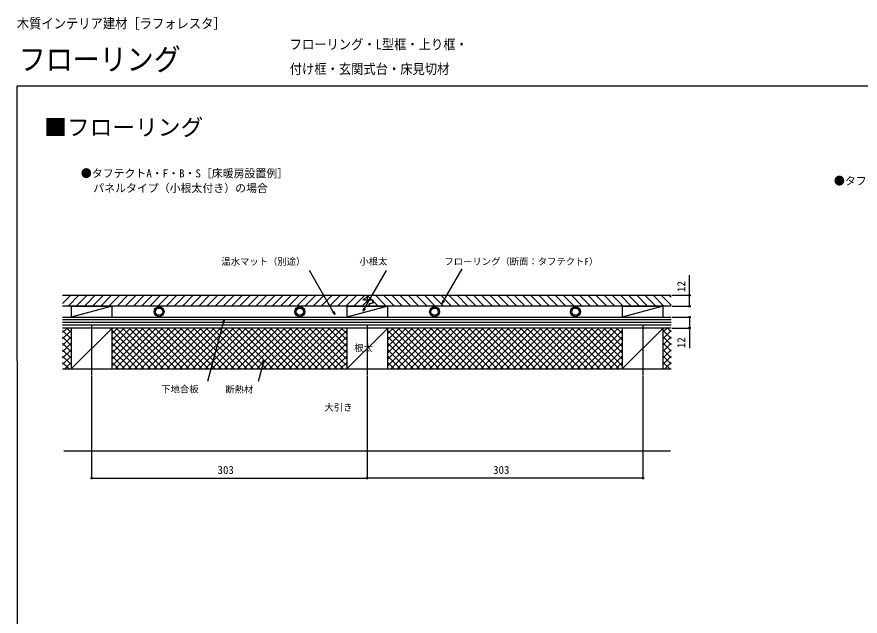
# Model space of a CAD drawing. Units: millimetres, scale not verified. Extents: x -700 to 700, y -1059 to 1057.
# Drawn here: x -700 to 227, y 398 to 1057 of the extents above; entities that cross this region are included whole.
import ezdxf
from ezdxf.enums import TextEntityAlignment as Align

# ---------------------------------------------------------------- set-up
doc = ezdxf.new("R2010")
doc.units = ezdxf.units.MM
doc.header["$LTSCALE"] = 4
for name, color, linetype in [('0-1_USER1', 3, 'Continuous'), ('0-3_YKK_13', 4, 'Continuous'), ('0-4_YKK_D', 6, 'Continuous'), ('0-5_YKK_ZWAK', 7, 'Continuous')]:
    doc.layers.add(name, color=color, linetype=linetype)
doc.styles.add('ＭＳ ゴシック', font='')
doc.styles.get('ＭＳ ゴシック').set_extended_font_data('MS Gothic')

msp = doc.modelspace()

# ---------------------------------------------------------------- linework, layer by layer
at = {"layer": '0-3_YKK_13'}
for p, q in [((-649.655, 750.601), (-315.678, 750.601)), ((-649.655, 741.621), (-640.674, 750.601)), ((-643.694, 738.601), (-631.694, 750.601)), ((-634.714, 738.601), (-622.714, 750.601)), ((-625.734, 738.601), (-613.734, 750.601)), ((-616.753, 738.601), (-604.753, 750.601)), ((-607.773, 738.601), (-595.773, 750.601)), ((-598.793, 738.601), (-586.793, 750.601)), ((-589.813, 738.601), (-577.813, 750.601)), ((-580.832, 738.601), (-568.832, 750.601)), ((-571.852, 738.601), (-559.852, 750.601)), ((-562.872, 738.601), (-550.872, 750.601)), ((-553.892, 738.601), (-541.892, 750.601)), ((-544.911, 738.601), (-532.911, 750.601)), ((-535.931, 738.601), (-523.931, 750.601)), ((-526.951, 738.601), (-514.951, 750.601)), ((-517.971, 738.601), (-505.971, 750.601)), ((-508.99, 738.601), (-496.99, 750.601)), ((-500.01, 738.601), (-488.01, 750.601)), ((-491.03, 738.601), (-479.03, 750.601)), ((-482.049, 738.601), (-470.049, 750.601)), ((-473.069, 738.601), (-461.069, 750.601)), ((-464.089, 738.601), (-452.089, 750.601)), ((-455.109, 738.601), (-443.109, 750.601)), ((-446.128, 738.601), (-434.128, 750.601)), ((-437.148, 738.601), (-425.148, 750.601)), ((-428.168, 738.601), (-416.168, 750.601)), ((-419.188, 738.601), (-407.188, 750.601)), ((-410.207, 738.601), (-398.207, 750.601)), ((-401.227, 738.601), (-389.227, 750.601)), ((-392.247, 738.601), (-380.247, 750.601)), ((-383.267, 738.601), (-371.267, 750.601)), ((-374.286, 738.601), (-362.286, 750.601)), ((-365.306, 738.601), (-353.306, 750.601)), ((-356.326, 738.601), (-344.326, 750.601)), ((-347.346, 738.601), (-335.346, 750.601)), ((-338.365, 738.601), (-326.365, 750.601)), ((-329.385, 738.601), (-317.385, 750.601)), ((-320.405, 738.601), (-313.905, 745.101)), ((-314.818, 748.586), (-318.948, 746.201)), ((-318.948, 745.101), (-318.948, 746.201)), ((-315.648, 750.601), (-314.778, 749.732)), ((-314.818, 748.602), (-314.778, 749.732)), ((-314.448, 745.101), (-314.748, 744.801)), ((-314.669, 746.801), (-312.244, 745.401)), ((-309.248, 745.101), (-314.448, 745.101)), ((-309.578, 745.401), (-314.343, 750.166)), ((-313.878, 750.601), (19.523, 750.601)), ((-308.278, 745.401), (-312.244, 745.401)), ((-308.278, 741.851), (-311.814, 741.225)), ((-309.248, 745.101), (-308.748, 744.601)), ((-308.748, 742.401), (-308.748, 744.601)), ((-308.278, 741.851), (-308.278, 745.401)), ((-302.778, 738.601), (-308.278, 744.101)), ((-293.798, 738.601), (-305.798, 750.601)), ((-284.818, 738.601), (-296.818, 750.601)), ((-275.837, 738.601), (-287.837, 750.601)), ((-266.857, 738.601), (-278.857, 750.601)), ((-257.877, 738.601), (-269.877, 750.601)), ((-248.897, 738.601), (-260.897, 750.601)), ((-239.916, 738.601), (-251.916, 750.601)), ((-230.936, 738.601), (-242.936, 750.601)), ((-221.956, 738.601), (-233.956, 750.601)), ((-212.976, 738.601), (-224.976, 750.601)), ((-203.995, 738.601), (-215.995, 750.601)), ((-195.015, 738.601), (-207.015, 750.601)), ((-186.035, 738.601), (-198.035, 750.601)), ((-177.055, 738.601), (-189.055, 750.601)), ((-168.074, 738.601), (-180.074, 750.601)), ((-159.094, 738.601), (-171.094, 750.601)), ((-150.114, 738.601), (-162.114, 750.601)), ((-141.134, 738.601), (-153.134, 750.601)), ((-132.153, 738.601), (-144.153, 750.601)), ((-123.173, 738.601), (-135.173, 750.601)), ((-114.193, 738.601), (-126.193, 750.601)), ((-105.212, 738.601), (-117.212, 750.601)), ((-96.232, 738.601), (-108.232, 750.601)), ((-87.252, 738.601), (-99.252, 750.601)), ((-78.272, 738.601), (-90.272, 750.601)), ((-69.291, 738.601), (-81.291, 750.601)), ((-60.311, 738.601), (-72.311, 750.601)), ((-51.331, 738.601), (-63.331, 750.601)), ((-42.351, 738.601), (-54.351, 750.601)), ((-33.37, 738.601), (-45.37, 750.601)), ((-24.39, 738.601), (-36.39, 750.601)), ((-15.41, 738.601), (-27.41, 750.601)), ((-6.43, 738.601), (-18.43, 750.601)), ((2.551, 738.601), (-9.449, 750.601)), ((11.531, 738.601), (-0.469, 750.601)), ((19.523, 739.589), (8.511, 750.601)), ((19.523, 748.57), (17.491, 750.601)), ((-317.778, 738.601), (-649.655, 738.601)), ((-640.278, 738.601), (-640.278, 726.601)), ((-595.278, 738.601), (-640.278, 726.601)), ((-640.278, 738.601), (-595.278, 738.601)), ((-595.278, 726.601), (-595.278, 738.601)), ((-337.278, 738.601), (-337.278, 726.601)), ((-292.278, 738.601), (-337.278, 726.601)), ((-337.278, 738.601), (-292.278, 738.601)), ((19.523, 738.601), (-316.778, 738.601)), ((-312.748, 739.101), (-313.248, 738.601)), ((-312.748, 739.101), (-312.748, 741.201)), ((-311.814, 741.225), (-312.278, 740.597)), ((-312.278, 739.071), (-312.278, 740.597)), ((-311.758, 738.601), (-312.278, 739.121)), ((-312.278, 739.071), (-311.808, 738.601)), ((-292.278, 726.601), (-292.278, 738.601)), ((-34.278, 738.601), (-34.278, 726.601)), ((10.722, 738.601), (-34.278, 726.601)), ((-34.278, 738.601), (10.722, 738.601)), ((10.722, 726.601), (10.722, 738.601)), ((-649.655, 726.601), (19.523, 726.601)), ((19.523, 723.601), (-649.655, 723.601)), ((19.523, 720.601), (-649.655, 720.601)), ((19.523, 717.601), (-649.655, 717.601)), ((-649.655, 709.722), (-644.776, 714.601)), ((19.523, 714.601), (-649.655, 714.601)), ((-645.157, 714.601), (-640.278, 709.722)), ((-640.278, 669.601), (-595.278, 714.601)), ((-617.778, 718.342), (-617.778, 662.98)), ((-595.278, 673.231), (-553.908, 714.601)), ((-595.278, 680.302), (-560.979, 714.601)), ((-595.278, 687.373), (-568.05, 714.601)), ((-595.278, 694.444), (-575.121, 714.601)), ((-595.278, 701.515), (-582.192, 714.601)), ((-595.278, 708.586), (-589.263, 714.601)), ((-591.837, 669.601), (-546.837, 714.601)), ((-590.781, 714.601), (-545.781, 669.601)), ((-584.765, 669.601), (-539.765, 714.601)), ((-583.71, 714.601), (-538.71, 669.601)), ((-577.694, 669.601), (-532.694, 714.601)), ((-576.639, 714.601), (-531.639, 669.601)), ((-570.623, 669.601), (-525.623, 714.601)), ((-569.567, 714.601), (-524.567, 669.601)), ((-563.552, 669.601), (-518.552, 714.601)), ((-562.496, 714.601), (-517.496, 669.601)), ((-556.481, 669.601), (-511.481, 714.601)), ((-555.425, 714.601), (-510.425, 669.601)), ((-549.41, 669.601), (-504.41, 714.601)), ((-548.354, 714.601), (-503.354, 669.601)), ((-542.339, 669.601), (-497.339, 714.601)), ((-541.283, 714.601), (-496.283, 669.601)), ((-535.268, 669.601), (-490.268, 714.601)), ((-534.212, 714.601), (-489.212, 669.601)), ((-528.197, 669.601), (-483.197, 714.601)), ((-527.141, 714.601), (-482.141, 669.601)), ((-521.126, 669.601), (-476.126, 714.601)), ((-520.07, 714.601), (-475.07, 669.601)), ((-514.055, 669.601), (-469.055, 714.601)), ((-512.999, 714.601), (-467.999, 669.601)), ((-506.984, 669.601), (-461.984, 714.601)), ((-505.928, 714.601), (-460.928, 669.601)), ((-499.913, 669.601), (-454.913, 714.601)), ((-498.857, 714.601), (-453.857, 669.601)), ((-492.842, 669.601), (-447.842, 714.601)), ((-491.786, 714.601), (-446.786, 669.601)), ((-485.771, 669.601), (-440.771, 714.601)), ((-484.715, 714.601), (-439.715, 669.601)), ((-478.699, 669.601), (-433.699, 714.601)), ((-477.644, 714.601), (-432.644, 669.601)), ((-471.628, 669.601), (-426.628, 714.601)), ((-470.572, 714.601), (-425.572, 669.601)), ((-464.557, 669.601), (-419.557, 714.601)), ((-463.501, 714.601), (-418.501, 669.601)), ((-457.486, 669.601), (-412.486, 714.601)), ((-456.43, 714.601), (-411.43, 669.601)), ((-450.415, 669.601), (-405.415, 714.601)), ((-449.359, 714.601), (-404.359, 669.601)), ((-443.344, 669.601), (-398.344, 714.601)), ((-442.288, 714.601), (-397.288, 669.601)), ((-436.273, 669.601), (-391.273, 714.601)), ((-435.217, 714.601), (-390.217, 669.601)), ((-429.202, 669.601), (-384.202, 714.601)), ((-428.146, 714.601), (-383.146, 669.601)), ((-422.131, 669.601), (-377.131, 714.601)), ((-421.075, 714.601), (-376.075, 669.601)), ((-415.06, 669.601), (-370.06, 714.601)), ((-414.004, 714.601), (-369.004, 669.601)), ((-407.989, 669.601), (-362.989, 714.601)), ((-406.933, 714.601), (-361.933, 669.601)), ((-400.918, 669.601), (-355.918, 714.601)), ((-399.862, 714.601), (-354.862, 669.601)), ((-393.847, 669.601), (-348.847, 714.601)), ((-392.791, 714.601), (-347.791, 669.601)), ((-386.776, 669.601), (-341.776, 714.601)), ((-385.72, 714.601), (-340.72, 669.601)), ((-378.649, 714.601), (-337.278, 673.231)), ((-371.578, 714.601), (-337.278, 680.302)), ((-364.506, 714.601), (-337.278, 687.373)), ((-357.435, 714.601), (-337.278, 694.444)), ((-350.364, 714.601), (-337.278, 701.515)), ((-343.293, 714.601), (-337.278, 708.586)), ((-292.278, 714.601), (-337.278, 669.601)), ((-314.778, 718.342), (-314.778, 662.98)), ((-292.278, 673.231), (-250.908, 714.601)), ((-292.278, 680.302), (-257.979, 714.601)), ((-292.278, 687.373), (-265.05, 714.601)), ((-292.278, 694.444), (-272.121, 714.601)), ((-292.278, 701.515), (-279.192, 714.601)), ((-292.278, 708.586), (-286.263, 714.601)), ((-288.837, 669.601), (-243.837, 714.601)), ((-287.781, 714.601), (-242.781, 669.601)), ((-281.765, 669.601), (-236.765, 714.601)), ((-280.71, 714.601), (-235.71, 669.601)), ((-274.694, 669.601), (-229.694, 714.601)), ((-273.639, 714.601), (-228.639, 669.601)), ((-267.623, 669.601), (-222.623, 714.601)), ((-266.567, 714.601), (-221.567, 669.601)), ((-260.552, 669.601), (-215.552, 714.601)), ((-259.496, 714.601), (-214.496, 669.601)), ((-253.481, 669.601), (-208.481, 714.601)), ((-252.425, 714.601), (-207.425, 669.601)), ((-246.41, 669.601), (-201.41, 714.601)), ((-245.354, 714.601), (-200.354, 669.601)), ((-239.339, 669.601), (-194.339, 714.601)), ((-238.283, 714.601), (-193.283, 669.601)), ((-232.268, 669.601), (-187.268, 714.601)), ((-231.212, 714.601), (-186.212, 669.601)), ((-225.197, 669.601), (-180.197, 714.601)), ((-224.141, 714.601), (-179.141, 669.601)), ((-218.126, 669.601), (-173.126, 714.601)), ((-217.07, 714.601), (-172.07, 669.601)), ((-211.055, 669.601), (-166.055, 714.601)), ((-209.999, 714.601), (-164.999, 669.601)), ((-203.984, 669.601), (-158.984, 714.601)), ((-202.928, 714.601), (-157.928, 669.601)), ((-196.913, 669.601), (-151.913, 714.601)), ((-195.857, 714.601), (-150.857, 669.601)), ((-189.842, 669.601), (-144.842, 714.601)), ((-188.786, 714.601), (-143.786, 669.601)), ((-182.771, 669.601), (-137.771, 714.601)), ((-181.715, 714.601), (-136.715, 669.601)), ((-175.699, 669.601), (-130.699, 714.601)), ((-174.644, 714.601), (-129.644, 669.601)), ((-168.628, 669.601), (-123.628, 714.601)), ((-167.572, 714.601), (-122.572, 669.601)), ((-161.557, 669.601), (-116.557, 714.601)), ((-160.501, 714.601), (-115.501, 669.601)), ((-154.486, 669.601), (-109.486, 714.601)), ((-153.43, 714.601), (-108.43, 669.601)), ((-147.415, 669.601), (-102.415, 714.601)), ((-146.359, 714.601), (-101.359, 669.601)), ((-140.344, 669.601), (-95.344, 714.601)), ((-139.288, 714.601), (-94.288, 669.601)), ((-133.273, 669.601), (-88.273, 714.601)), ((-132.217, 714.601), (-87.217, 669.601)), ((-126.202, 669.601), (-81.202, 714.601)), ((-125.146, 714.601), (-80.146, 669.601)), ((-119.131, 669.601), (-74.131, 714.601)), ((-118.075, 714.601), (-73.075, 669.601)), ((-112.06, 669.601), (-67.06, 714.601)), ((-111.004, 714.601), (-66.004, 669.601)), ((-104.989, 669.601), (-59.989, 714.601)), ((-103.933, 714.601), (-58.933, 669.601)), ((-97.918, 669.601), (-52.918, 714.601)), ((-96.862, 714.601), (-51.862, 669.601)), ((-90.847, 669.601), (-45.847, 714.601)), ((-89.791, 714.601), (-44.791, 669.601)), ((-83.776, 669.601), (-38.776, 714.601)), ((-82.72, 714.601), (-37.72, 669.601)), ((-75.649, 714.601), (-34.278, 673.231)), ((-68.578, 714.601), (-34.278, 680.302)), ((-61.506, 714.601), (-34.278, 687.373)), ((-54.435, 714.601), (-34.278, 694.444)), ((-47.364, 714.601), (-34.278, 701.515)), ((-40.293, 714.601), (-34.278, 708.586)), ((10.722, 714.601), (-34.278, 669.601)), ((-11.778, 718.342), (-11.778, 662.98)), ((10.722, 710.298), (15.026, 714.601)), ((15.219, 714.601), (19.523, 710.298)), ((-649.655, 702.651), (-640.278, 712.028)), ((-649.655, 712.028), (-640.278, 702.651)), ((-649.655, 695.58), (-640.278, 704.957)), ((-649.655, 704.957), (-640.278, 695.58)), ((-595.278, 712.028), (-552.852, 669.601)), ((-595.278, 704.957), (-559.923, 669.601)), ((-379.705, 669.601), (-337.278, 712.028)), ((-372.633, 669.601), (-337.278, 704.957)), ((-292.278, 712.028), (-249.852, 669.601)), ((-292.278, 704.957), (-256.923, 669.601)), ((-76.705, 669.601), (-34.278, 712.028)), ((-69.633, 669.601), (-34.278, 704.957)), ((10.722, 712.028), (19.523, 703.226)), ((10.722, 703.226), (19.523, 712.028)), ((10.722, 704.957), (19.523, 696.155)), ((10.722, 696.155), (19.523, 704.957)), ((-649.655, 688.509), (-640.278, 697.886)), ((-649.655, 697.886), (-640.278, 688.509)), ((-595.278, 697.886), (-566.994, 669.601)), ((-365.562, 669.601), (-337.278, 697.886)), ((-292.278, 697.886), (-263.994, 669.601)), ((-62.562, 669.601), (-34.278, 697.886)), ((10.722, 697.886), (19.523, 689.084)), ((10.722, 689.084), (19.523, 697.886)), ((-649.655, 681.438), (-640.278, 690.815)), ((-649.655, 690.815), (-640.278, 681.438)), ((-595.278, 690.815), (-574.065, 669.601)), ((-358.491, 669.601), (-337.278, 690.815)), ((-292.278, 690.815), (-271.065, 669.601)), ((-55.491, 669.601), (-34.278, 690.815)), ((10.722, 690.815), (19.523, 682.013)), ((10.722, 682.013), (19.523, 690.815)), ((-649.655, 674.367), (-640.278, 683.743)), ((-649.655, 683.743), (-640.278, 674.367)), ((-595.278, 683.743), (-581.136, 669.601)), ((-351.42, 669.601), (-337.278, 683.743)), ((-292.278, 683.743), (-278.136, 669.601)), ((-48.42, 669.601), (-34.278, 683.743)), ((10.722, 683.743), (19.523, 674.942)), ((10.722, 674.942), (19.523, 683.743)), ((-649.655, 676.672), (-642.584, 669.601)), ((-649.655, 669.601), (19.523, 669.601)), ((-647.349, 669.601), (-640.278, 676.672)), ((-595.278, 676.672), (-588.207, 669.601)), ((-344.349, 669.601), (-337.278, 676.672)), ((-292.278, 676.672), (-285.207, 669.601)), ((-41.349, 669.601), (-34.278, 676.672)), ((10.722, 676.672), (17.793, 669.601)), ((12.452, 669.601), (19.523, 676.672)), ((-648.229, 579.601), (18.721, 579.601))]:
    msp.add_line(p, q, dxfattribs=at)
for points in [[(-314.748, 744.801), (-314.748, 745.101), (-318.948, 745.101)], [(-313.908, 750.601), (-314.778, 749.732), (-314.676, 746.805)], [(-308.748, 742.401), (-309.248, 741.901), (-312.748, 741.201)]]:
    msp.add_lwpolyline(points, dxfattribs=at)
for points in [[(-595.278, 669.601), (-595.278, 714.601), (-640.278, 714.601), (-640.278, 669.601)], [(-292.278, 669.601), (-292.278, 714.601), (-337.278, 714.601), (-337.278, 669.601)], [(10.722, 669.601), (10.722, 714.601), (-34.278, 714.601), (-34.278, 669.601)]]:
    msp.add_lwpolyline(points, close=True, dxfattribs=at)
for centre, radius in [((-543.678, 732.601), 5.5), ((-543.678, 732.601), 4), ((-388.878, 732.601), 5.5), ((-388.878, 732.601), 4), ((-240.678, 732.601), 5.5), ((-240.678, 732.601), 4), ((-85.878, 732.601), 5.5), ((-85.878, 732.601), 4)]:
    msp.add_circle(centre, radius, dxfattribs=at)
at = {"layer": '0-4_YKK_D'}
for p, q in [((20.523, 750.601), (40.523, 750.601)), ((20.523, 738.601), (40.523, 738.601)), ((20.523, 726.601), (40.523, 726.601)), ((20.523, 714.601), (40.523, 714.601)), ((-617.778, 661.98), (-617.778, 548.601)), ((-314.778, 661.98), (-314.778, 548.601)), ((-314.778, 661.98), (-314.778, 548.601)), ((-11.778, 661.98), (-11.778, 548.601)), ((-617.778, 549.601), (-314.778, 549.601)), ((-11.778, 549.601), (-314.778, 549.601))]:
    msp.add_line(p, q, dxfattribs=at)
for points in [[(-232.295, 741.761), (-230.545, 744.792), (-210.378, 779.723)], [(-350.344, 729.41), (-352.094, 732.441), (-378.209, 777.674)], [(-319.395, 733.002), (-317.645, 736.033), (-293.565, 777.741)], [(39.523, 738.601), (39.523, 750.601), (39.523, 772.829)], [(-229.733, 744.323), (-232.295, 741.761), (-231.357, 745.261)], [(-351.282, 732.91), (-350.344, 729.41), (-352.906, 731.973)], [(-316.833, 735.564), (-319.395, 733.002), (-318.457, 736.502)], [(-472.148, 723.601), (-473.054, 720.221), (-490.303, 655.846)], [(-473.96, 720.463), (-472.148, 723.601), (-472.148, 719.978)], [(39.523, 726.601), (39.523, 714.601), (39.523, 692.374)], [(-428.434, 679.531), (-429.34, 676.15), (-434.781, 655.846)], [(-430.246, 676.393), (-428.434, 679.531), (-428.434, 675.908)]]:
    msp.add_lwpolyline(points, dxfattribs=at)
for centre in [(39.523, 750.601), (39.523, 738.601), (39.523, 726.601), (39.523, 714.601), (-617.778, 549.601), (-314.778, 549.601), (-314.778, 549.601), (-11.778, 549.601)]:
    msp.add_circle(centre, 0.875, dxfattribs=at)
at = {"layer": '0-5_YKK_ZWAK'}
for p, q in [((-700, 980.6), (-699.339, -1059.4)), ((700, 980.6), (-700, 980.6))]:
    msp.add_line(p, q, dxfattribs=at)

# ---------------------------------------------------------------- texts
at = {"layer": '0-1_USER1', "style": 'ＭＳ ゴシック', "width": 0.9}
for s, height, p in [('木質インテリア建材［ラフォレスタ］', 11, (-700, 1040.6)), ('フローリング・L型框・上り框・', 11, (-400, 1017.6)), ('フローリング', 24.19, (-698, 990.6)), ('付け框・玄関式台・床見切材', 11, (-400, 990.6))]:
    msp.add_text(s, height=height, dxfattribs=at).set_placement(p, align=Align.BOTTOM_LEFT)
at = {"layer": '0-1_USER1', "style": 'ＭＳ ゴシック'}
for s, height, p in [('■フローリング ', 18.33, (-670, 920.6)), ('●タフテクトA・F・B・S［床暖房設置例］', 8.798, (-629.636, 877.51)), ('●タフテクトA・F・B・N・S［合板捨て貼工法］', 8.798, (198.364, 869.327)), ('\u3000パネルタイプ（小根太付き）の場合', 8.798, (-628, 861.281)), ('根太', 7.331, (-329.153, 686.874)), ('大引き', 7.331, (-361.777, 621.485))]:
    msp.add_text(s, height=height, dxfattribs=at).set_placement(p, align=Align.BOTTOM_LEFT)
at = {"layer": '0-4_YKK_D', "style": 'ＭＳ ゴシック'}
for s, height, p in [('温水マット（別途）', 7.331, (-475.123, 781.794)), ('小根太', 7.331, (-323.347, 781.908)), ('フローリング（断面：タフテクトF）', 7.331, (-229.913, 781.794)), ('下地合板', 7.331, (-541.226, 641.449)), ('断熱材', 7.331, (-470.829, 641.335)), ('303', 8.798, (-479.369, 551.601)), ('303', 8.798, (-176.369, 551.601))]:
    msp.add_text(s, height=height, dxfattribs=at).set_placement(p, align=Align.BOTTOM_LEFT)
for p in [(37.523, 754.26), (37.523, 692.533)]:
    msp.add_text('12', height=8.798, rotation=90, dxfattribs=at).set_placement(p, align=Align.BOTTOM_LEFT)

doc.saveas('drawing.dxf')
